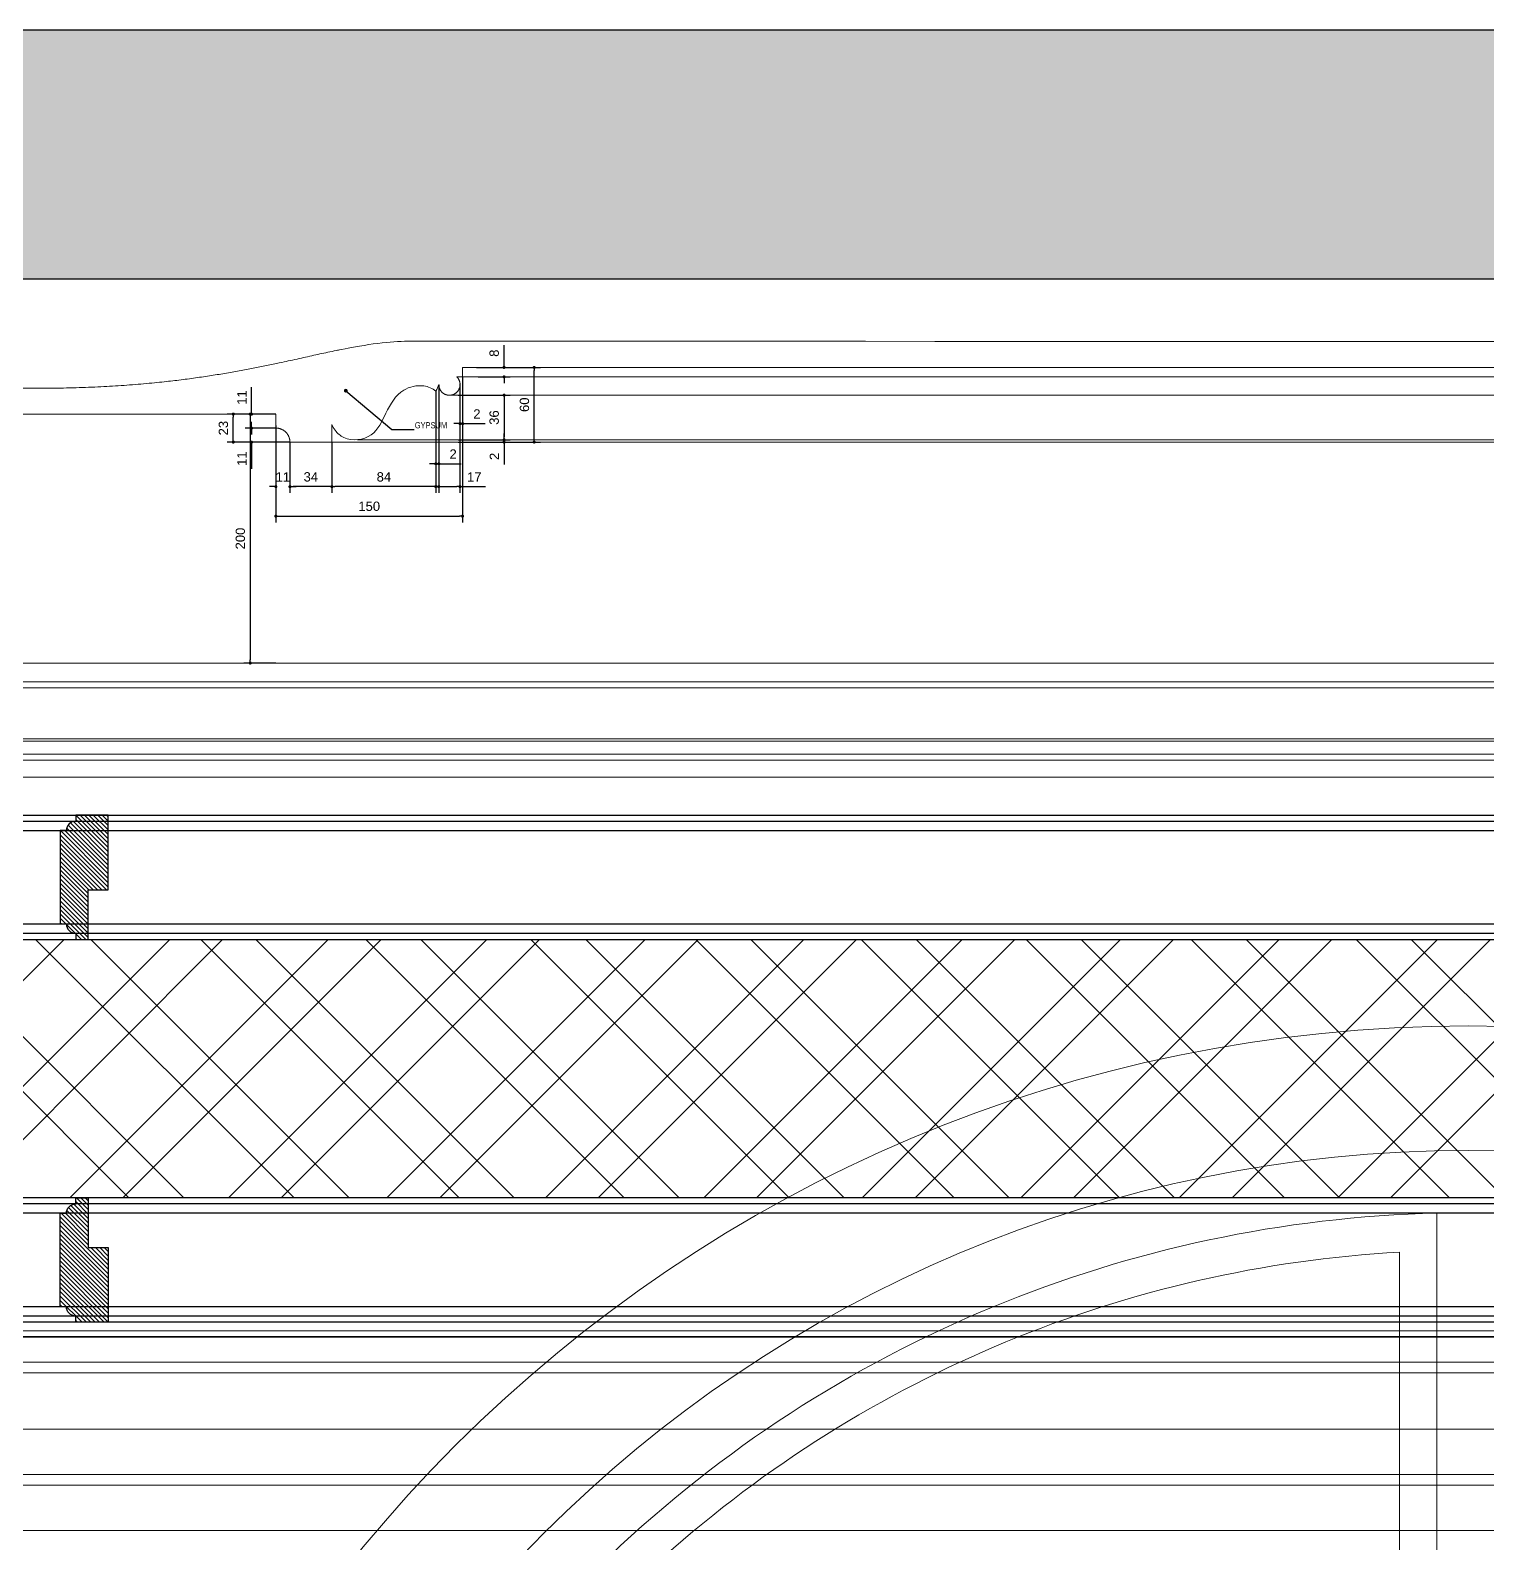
# Model space of a CAD drawing. Header units: inches. Extents: x -20583 to 399182, y -24453 to 525552.
# Drawn here: x 4296 to 5466, y 21997 to 23212 of the extents above; entities that cross this region are included whole.
import ezdxf

# ---------------------------------------------------------------- set-up
doc = ezdxf.new("R2010")
doc.units = ezdxf.units.IN
doc.header["$LTSCALE"] = 1000
doc.header["$MEASUREMENT"] = 0
doc.header["$PDMODE"] = 35
doc.linetypes.add('DASHED', pattern=[0.75, 0.5, -0.25])
doc.linetypes.add('HIDDEN', pattern=[0.375, 0.25, -0.125])
for name, color, linetype in [('8', 8, 'Continuous'), ('A-DIM', 9, 'Continuous'), ('A-Hidden', 8, 'HIDDEN'), ('ARCH. DIM', 1, 'Continuous'), ('Layer3', 3, 'Continuous'), ('Layer7', 8, 'Continuous')]:
    doc.layers.add(name, color=color, linetype=linetype)
for name, color, linetype, lineweight in [('A-GLAZ', 134, 'Continuous', 18), ('GRC', 41, 'Continuous', 0), ('Sanitaire', 253, 'Continuous', 0), ('Wood treillis', 111, 'Continuous', 0)]:
    doc.layers.add(name, color=color, linetype=linetype, lineweight=lineweight)
doc.layers.add('Stone-GRG', color=7, linetype='Continuous', lineweight=0, true_color=0xfff2cc)
doc.styles.add('DIM 50', font='romans.shx', dxfattribs={"width": 0.75, "height": 100})
doc.styles.get("Standard").update_dxf_attribs({"font": 'arial.ttf'})
doc.dimstyles.new('chester 5', dxfattribs={"dimscale": 0.05, "dimtxt": 150, "dimasz": 50, "dimexe": 100, "dimexo": 0, "dimgap": 80, "dimtad": 1, "dimdec": 0, "dimzin": 0, "dimdsep": 46, "dimtxsty": 'Standard', "dimblk": 'DOT', "dimcen": 100, "dimclrd": 1, "dimclre": 1, "dimclrt": 3, "dimadec": 0, "dimazin": 0, "dimtfac": 1, "dimtdec": 0, "dimtofl": 0, "dimtmove": 0, "dimatfit": 3, "dimfxl": 1, "dimtolj": 1, "dimtzin": 0, "dimlwd": -1, "dimarcsym": 0})
doc.dimstyles.get("Standard").update_dxf_attribs({"dimtxt": 0.18, "dimasz": 0.18, "dimexe": 0.18, "dimexo": 0.0625, "dimgap": 0.09, "dimtad": 0, "dimtih": 1, "dimtoh": 1, "dimdec": 4, "dimzin": 0, "dimdsep": 46, "dimtxsty": 'Standard', "dimcen": 0.09, "dimadec": 0, "dimazin": 0, "dimtfac": 1, "dimtdec": 4, "dimtofl": 0, "dimtmove": 0, "dimatfit": 3, "dimfxl": 1, "dimtolj": 1, "dimtzin": 0, "dimarcsym": 0})

# ---------------------------------------------------------------- blocks, each defined once
blk = doc.blocks.new('_Dot')
at = {"color": 0, "linetype": 'ByBlock', "lineweight": -2}
blk.add_line((-0.5, 0), (-1, 0), dxfattribs=at)
at = {"color": 0, "linetype": 'ByBlock', "const_width": 0.5}
blk.add_lwpolyline([(-0.25, 0, 1), (0.25, 0, 1)], format="xyb", close=True, dxfattribs=at)
blk = doc.blocks.new('*D170')
at = {"layer": 'A-DIM', "color": 1, "lineweight": -2, "transparency": 16777216}
for p, q in [((4504.4, 22881.2), (4504.4, 22840.4)), ((4538.1, 22881.2), (4538.1, 22840.4))]:
    blk.add_line(p, q, dxfattribs=at)
at = {"layer": 'A-DIM', "color": 1, "transparency": 16777216}
blk.add_line((4535.6, 22845.4), (4506.9, 22845.4), dxfattribs=at)
at = {"layer": 'Defpoints', "color": 0, "transparency": 16777216}
for p in [(4504.4, 22881.2, 0), (4538.1, 22881.2, 0), (4504.4, 22845.4)]:
    blk.add_point(p, dxfattribs=at)
at = {"layer": 'A-DIM', "color": 1, "transparency": 16777216, "xscale": 2.5, "yscale": 2.5, "zscale": 2.5, "rotation": 180}
blk.add_blockref('_Dot', (4504.4, 22845.4), dxfattribs=at)
at = {"layer": 'A-DIM', "color": 1, "transparency": 16777216, "xscale": 2.5, "yscale": 2.5, "zscale": 2.5}
blk.add_blockref('_Dot', (4538.1, 22845.4), dxfattribs=at)
at = {"layer": 'A-DIM', "color": 3, "transparency": 16777216, "insert": (4521.2, 22853.2), "char_height": 7.5, "attachment_point": 5}
blk.add_mtext('\\A1;34', dxfattribs=at)
blk = doc.blocks.new('*D171')
at = {"layer": 'A-DIM', "color": 1, "lineweight": -2, "transparency": 16777216}
for p, q in [((4493.1, 22894.5), (4493.1, 22840.4)), ((4504.4, 22869.4), (4504.4, 22840.4))]:
    blk.add_line(p, q, dxfattribs=at)
at = {"layer": 'A-DIM', "color": 1, "transparency": 16777216}
for p, q in [((4490.6, 22845.4), (4488.1, 22845.4)), ((4506.9, 22845.4), (4509.4, 22845.4))]:
    blk.add_line(p, q, dxfattribs=at)
at = {"layer": 'Defpoints', "color": 0, "transparency": 16777216}
for p in [(4493.1, 22894.5, 0), (4504.4, 22869.4), (4504.4, 22845.4)]:
    blk.add_point(p, dxfattribs=at)
at = {"layer": 'A-DIM', "color": 1, "transparency": 16777216, "xscale": 2.5, "yscale": 2.5, "zscale": 2.5}
blk.add_blockref('_Dot', (4493.1, 22845.4), dxfattribs=at)
at = {"layer": 'A-DIM', "color": 1, "transparency": 16777216, "xscale": 2.5, "yscale": 2.5, "zscale": 2.5, "rotation": 180}
blk.add_blockref('_Dot', (4504.4, 22845.4), dxfattribs=at)
at = {"layer": 'A-DIM', "color": 3, "transparency": 16777216, "insert": (4498.7, 22853.2), "char_height": 7.5, "attachment_point": 5}
blk.add_mtext('\\A1;11', dxfattribs=at)
blk = doc.blocks.new('*D172')
at = {"layer": 'A-DIM', "color": 1, "transparency": 16777216}
for p, q in [((4473.6, 22906.2), (4473.6, 22925.3)), ((4473.6, 22889.9), (4473.6, 22887.4))]:
    blk.add_line(p, q, dxfattribs=at)
at = {"layer": 'A-DIM', "color": 1, "lineweight": -2, "transparency": 16777216}
for p, q in [((4493.1, 22903.7), (4468.6, 22903.7)), ((4493.1, 22892.4), (4468.6, 22892.4))]:
    blk.add_line(p, q, dxfattribs=at)
at = {"layer": 'Defpoints', "color": 0, "transparency": 16777216}
for p in [(4473.6, 22903.7), (4493.1, 22903.7, 0), (4493.1, 22892.4)]:
    blk.add_point(p, dxfattribs=at)
at = {"layer": 'A-DIM', "color": 1, "transparency": 16777216, "xscale": 2.5, "yscale": 2.5, "zscale": 2.5}
for p, rotation in [((4473.6, 22903.7), 270), ((4473.6, 22892.4), 90)]:
    blk.add_blockref('_Dot', p, dxfattribs=dict(at, rotation=rotation))
at = {"layer": 'A-DIM', "color": 3, "transparency": 16777216, "insert": (4465.8, 22917), "char_height": 7.5, "attachment_point": 5, "rotation": 90}
blk.add_mtext('\\A1;11', dxfattribs=at)
blk = doc.blocks.new('*D173')
at = {"layer": 'A-DIM', "color": 1, "transparency": 16777216}
for p, q in [((4473.6, 22894.9), (4473.6, 22897.4)), ((4473.6, 22878.7), (4473.6, 22859.6))]:
    blk.add_line(p, q, dxfattribs=at)
at = {"layer": 'A-DIM', "color": 1, "lineweight": -2, "transparency": 16777216}
for p, q in [((4485.9, 22892.4), (4468.6, 22892.4)), ((4504.4, 22881.2), (4468.6, 22881.2))]:
    blk.add_line(p, q, dxfattribs=at)
at = {"layer": 'Defpoints', "color": 0, "transparency": 16777216}
for p in [(4473.6, 22881.2), (4485.9, 22892.4), (4504.4, 22881.2, 0)]:
    blk.add_point(p, dxfattribs=at)
at = {"layer": 'A-DIM', "color": 1, "transparency": 16777216, "xscale": 2.5, "yscale": 2.5, "zscale": 2.5}
for p, rotation in [((4473.6, 22892.4), 270), ((4473.6, 22881.2), 90)]:
    blk.add_blockref('_Dot', p, dxfattribs=dict(at, rotation=rotation))
at = {"layer": 'A-DIM', "color": 3, "transparency": 16777216, "insert": (4465.8, 22867.9), "char_height": 7.5, "attachment_point": 5, "rotation": 90}
blk.add_mtext('\\A1;11', dxfattribs=at)
blk = doc.blocks.new('*D174')
at = {"layer": 'A-DIM', "color": 1, "lineweight": -2, "transparency": 16777216}
for p, q in [((4482, 22903.7), (4453.9, 22903.7)), ((4482, 22881.2), (4453.9, 22881.2))]:
    blk.add_line(p, q, dxfattribs=at)
at = {"layer": 'A-DIM', "color": 1, "transparency": 16777216}
blk.add_line((4458.9, 22883.7), (4458.9, 22901.2), dxfattribs=at)
at = {"layer": 'Defpoints', "color": 0, "transparency": 16777216}
for p in [(4458.9, 22903.7), (4482, 22903.7), (4482, 22881.2)]:
    blk.add_point(p, dxfattribs=at)
at = {"layer": 'A-DIM', "color": 1, "transparency": 16777216, "xscale": 2.5, "yscale": 2.5, "zscale": 2.5}
for p, rotation in [((4458.9, 22903.7), 90), ((4458.9, 22881.2), 270)]:
    blk.add_blockref('_Dot', p, dxfattribs=dict(at, rotation=rotation))
at = {"layer": 'A-DIM', "color": 3, "transparency": 16777216, "insert": (4451, 22892.4), "char_height": 7.5, "attachment_point": 5, "rotation": 90}
blk.add_mtext('\\A1;23', dxfattribs=at)
blk = doc.blocks.new('*D175')
at = {"layer": 'A-DIM', "color": 1, "transparency": 16777216}
for p, q in [((4676.4, 22943.7), (4676.4, 22959.1)), ((4676.4, 22931.1), (4676.4, 22928.6))]:
    blk.add_line(p, q, dxfattribs=at)
at = {"layer": 'A-DIM', "color": 1, "lineweight": -2, "transparency": 16777216}
for p, q in [((4655.7, 22941.2), (4681.4, 22941.2)), ((4655.7, 22933.6), (4681.4, 22933.6))]:
    blk.add_line(p, q, dxfattribs=at)
at = {"layer": 'Defpoints', "color": 0, "transparency": 16777216}
for p in [(4655.7, 22941.2, 0), (4676.4, 22941.2), (4655.7, 22933.6, 0)]:
    blk.add_point(p, dxfattribs=at)
at = {"layer": 'A-DIM', "color": 1, "transparency": 16777216, "xscale": 2.5, "yscale": 2.5, "zscale": 2.5}
for p, rotation in [((4676.4, 22941.2), 270), ((4676.4, 22933.6), 90)]:
    blk.add_blockref('_Dot', p, dxfattribs=dict(at, rotation=rotation))
at = {"layer": 'A-DIM', "color": 3, "transparency": 16777216, "insert": (4668.5, 22952.6), "char_height": 7.5, "attachment_point": 5, "rotation": 90}
blk.add_mtext('\\A1;8', dxfattribs=at)
blk = doc.blocks.new('*D176')
at = {"layer": 'A-DIM', "color": 1, "lineweight": -2, "transparency": 16777216}
for p, q in [((4639.5, 22918.9), (4681.4, 22918.9)), ((4639.5, 22883), (4681.4, 22883))]:
    blk.add_line(p, q, dxfattribs=at)
at = {"layer": 'A-DIM', "color": 1, "transparency": 16777216}
blk.add_line((4676.4, 22916.4), (4676.4, 22885.5), dxfattribs=at)
at = {"layer": 'Defpoints', "color": 0, "transparency": 16777216}
for p in [(4639.5, 22918.9, 0), (4639.5, 22883, 0), (4676.4, 22883)]:
    blk.add_point(p, dxfattribs=at)
at = {"layer": 'A-DIM', "color": 1, "transparency": 16777216, "xscale": 2.5, "yscale": 2.5, "zscale": 2.5}
for p, rotation in [((4676.4, 22918.9), 90), ((4676.4, 22883), 270)]:
    blk.add_blockref('_Dot', p, dxfattribs=dict(at, rotation=rotation))
at = {"layer": 'A-DIM', "color": 3, "transparency": 16777216, "insert": (4668.5, 22900.9), "char_height": 7.5, "attachment_point": 5, "rotation": 90}
blk.add_mtext('\\A1;36', dxfattribs=at)
blk = doc.blocks.new('*D177')
at = {"layer": 'A-DIM', "color": 1, "lineweight": -2, "transparency": 16777216}
for p, q in [((4639.5, 22883), (4681.4, 22883)), ((4639.5, 22881.2), (4681.4, 22881.2))]:
    blk.add_line(p, q, dxfattribs=at)
at = {"layer": 'A-DIM', "color": 1, "transparency": 16777216}
for p, q in [((4676.4, 22885.5), (4676.4, 22888)), ((4676.4, 22878.7), (4676.4, 22863.2))]:
    blk.add_line(p, q, dxfattribs=at)
at = {"layer": 'Defpoints', "color": 0, "transparency": 16777216}
for p in [(4639.5, 22883), (4639.5, 22881.2, 0), (4676.4, 22881.2)]:
    blk.add_point(p, dxfattribs=at)
at = {"layer": 'A-DIM', "color": 1, "transparency": 16777216, "xscale": 2.5, "yscale": 2.5, "zscale": 2.5}
for p, rotation in [((4676.4, 22883), 270), ((4676.4, 22881.2), 90)]:
    blk.add_blockref('_Dot', p, dxfattribs=dict(at, rotation=rotation))
at = {"layer": 'A-DIM', "color": 3, "transparency": 16777216, "insert": (4668.6, 22869.7), "char_height": 7.5, "attachment_point": 5, "rotation": 90}
blk.add_mtext('\\A1;2', dxfattribs=at)
blk = doc.blocks.new('*D178')
at = {"layer": 'A-DIM', "color": 1, "lineweight": -2, "transparency": 16777216}
for p, q in [((4654.2, 22941.2), (4705.6, 22941.2)), ((4654.2, 22881.2), (4705.6, 22881.2))]:
    blk.add_line(p, q, dxfattribs=at)
at = {"layer": 'A-DIM', "color": 1, "transparency": 16777216}
blk.add_line((4700.6, 22883.7), (4700.6, 22938.7), dxfattribs=at)
at = {"layer": 'Defpoints', "color": 0, "transparency": 16777216}
for p in [(4654.2, 22941.2), (4700.6, 22941.2), (4654.2, 22881.2)]:
    blk.add_point(p, dxfattribs=at)
at = {"layer": 'A-DIM', "color": 1, "transparency": 16777216, "xscale": 2.5, "yscale": 2.5, "zscale": 2.5}
for p, rotation in [((4700.6, 22941.2), 90), ((4700.6, 22881.2), 270)]:
    blk.add_blockref('_Dot', p, dxfattribs=dict(at, rotation=rotation))
at = {"layer": 'A-DIM', "color": 3, "transparency": 16777216, "insert": (4692.8, 22911.2), "char_height": 7.5, "attachment_point": 5, "rotation": 90}
blk.add_mtext('\\A1;60', dxfattribs=at)
blk = doc.blocks.new('*D179')
at = {"layer": 'A-DIM', "color": 1, "lineweight": -2, "transparency": 16777216}
for p, q in [((4621.6, 22922.2), (4621.6, 22840.4)), ((4538.1, 22869.4), (4538.1, 22840.4))]:
    blk.add_line(p, q, dxfattribs=at)
at = {"layer": 'A-DIM', "color": 1, "transparency": 16777216}
blk.add_line((4619.1, 22845.4), (4540.6, 22845.4), dxfattribs=at)
at = {"layer": 'Defpoints', "color": 0, "transparency": 16777216}
for p in [(4621.6, 22922.2, 0), (4538.1, 22869.4), (4538.1, 22845.4)]:
    blk.add_point(p, dxfattribs=at)
at = {"layer": 'A-DIM', "color": 1, "transparency": 16777216, "xscale": 2.5, "yscale": 2.5, "zscale": 2.5, "rotation": 180}
blk.add_blockref('_Dot', (4538.1, 22845.4), dxfattribs=at)
at = {"layer": 'A-DIM', "color": 1, "transparency": 16777216, "xscale": 2.5, "yscale": 2.5, "zscale": 2.5}
blk.add_blockref('_Dot', (4621.6, 22845.4), dxfattribs=at)
at = {"layer": 'A-DIM', "color": 3, "transparency": 16777216, "insert": (4579.9, 22853.2), "char_height": 7.5, "attachment_point": 5}
blk.add_mtext('\\A1;84', dxfattribs=at)
blk = doc.blocks.new('*D180')
at = {"layer": 'A-DIM', "color": 1, "lineweight": -2, "transparency": 16777216}
for p, q in [((4624, 22927.3), (4624, 22858.8)), ((4621.6, 22909.4), (4621.6, 22858.8))]:
    blk.add_line(p, q, dxfattribs=at)
at = {"layer": 'A-DIM', "color": 1, "transparency": 16777216}
for p, q in [((4619.1, 22863.8), (4616.6, 22863.8)), ((4626.5, 22863.8), (4642, 22863.8))]:
    blk.add_line(p, q, dxfattribs=at)
at = {"layer": 'Defpoints', "color": 0, "transparency": 16777216}
for p in [(4624, 22927.3, 0), (4621.6, 22909.4), (4624, 22863.8)]:
    blk.add_point(p, dxfattribs=at)
at = {"layer": 'A-DIM', "color": 1, "transparency": 16777216, "xscale": 2.5, "yscale": 2.5, "zscale": 2.5}
blk.add_blockref('_Dot', (4621.6, 22863.8), dxfattribs=at)
at = {"layer": 'A-DIM', "color": 1, "transparency": 16777216, "xscale": 2.5, "yscale": 2.5, "zscale": 2.5, "rotation": 180}
blk.add_blockref('_Dot', (4624, 22863.8), dxfattribs=at)
at = {"layer": 'A-DIM', "color": 3, "transparency": 16777216, "insert": (4635.5, 22871.6), "char_height": 7.5, "attachment_point": 5}
blk.add_mtext('\\A1;2', dxfattribs=at)
blk = doc.blocks.new('*D181')
at = {"layer": 'A-DIM', "color": 1, "lineweight": -2, "transparency": 16777216}
for p, q in [((4641, 22927.7), (4641, 22840.4)), ((4624, 22906.6), (4624, 22840.4))]:
    blk.add_line(p, q, dxfattribs=at)
at = {"layer": 'A-DIM', "color": 1, "transparency": 16777216}
for p, q in [((4626.5, 22845.4), (4638.5, 22845.4)), ((4641, 22845.4), (4661.6, 22845.4))]:
    blk.add_line(p, q, dxfattribs=at)
at = {"layer": 'Defpoints', "color": 0, "transparency": 16777216}
for p in [(4641, 22927.7, 0), (4624, 22906.6), (4641, 22845.4)]:
    blk.add_point(p, dxfattribs=at)
at = {"layer": 'A-DIM', "color": 1, "transparency": 16777216, "xscale": 2.5, "yscale": 2.5, "zscale": 2.5, "rotation": 180}
blk.add_blockref('_Dot', (4624, 22845.4), dxfattribs=at)
at = {"layer": 'A-DIM', "color": 1, "transparency": 16777216, "xscale": 2.5, "yscale": 2.5, "zscale": 2.5}
blk.add_blockref('_Dot', (4641, 22845.4), dxfattribs=at)
at = {"layer": 'A-DIM', "color": 3, "transparency": 16777216, "insert": (4652.5, 22853.2), "char_height": 7.5, "attachment_point": 5}
blk.add_mtext('\\A1;17', dxfattribs=at)
blk = doc.blocks.new('*D182')
at = {"layer": 'A-DIM', "color": 1, "lineweight": -2, "transparency": 16777216}
for p, q in [((4643.1, 22933.6), (4643.1, 22891)), ((4641, 22905), (4641, 22891))]:
    blk.add_line(p, q, dxfattribs=at)
at = {"layer": 'A-DIM', "color": 1, "transparency": 16777216}
for p, q in [((4638.5, 22896), (4636, 22896)), ((4645.6, 22896), (4661.1, 22896))]:
    blk.add_line(p, q, dxfattribs=at)
at = {"layer": 'Defpoints', "color": 0, "transparency": 16777216}
for p in [(4643.1, 22933.6, 0), (4641, 22905), (4643.1, 22896)]:
    blk.add_point(p, dxfattribs=at)
at = {"layer": 'A-DIM', "color": 1, "transparency": 16777216, "xscale": 2.5, "yscale": 2.5, "zscale": 2.5}
blk.add_blockref('_Dot', (4641, 22896), dxfattribs=at)
at = {"layer": 'A-DIM', "color": 1, "transparency": 16777216, "xscale": 2.5, "yscale": 2.5, "zscale": 2.5, "rotation": 180}
blk.add_blockref('_Dot', (4643.1, 22896), dxfattribs=at)
at = {"layer": 'A-DIM', "color": 3, "transparency": 16777216, "insert": (4654.6, 22903.8), "char_height": 7.5, "attachment_point": 5}
blk.add_mtext('\\A1;2', dxfattribs=at)
blk = doc.blocks.new('*D183')
at = {"layer": 'A-DIM', "color": 1, "lineweight": -2, "transparency": 16777216}
for p, q in [((4643.1, 22912.3), (4643.1, 22816.7)), ((4493.1, 22867.4), (4493.1, 22816.7))]:
    blk.add_line(p, q, dxfattribs=at)
at = {"layer": 'A-DIM', "color": 1, "transparency": 16777216}
blk.add_line((4495.6, 22821.7), (4640.6, 22821.7), dxfattribs=at)
at = {"layer": 'Defpoints', "color": 0, "transparency": 16777216}
for p in [(4643.1, 22912.3), (4493.1, 22867.4), (4643.1, 22821.7)]:
    blk.add_point(p, dxfattribs=at)
at = {"layer": 'A-DIM', "color": 1, "transparency": 16777216, "xscale": 2.5, "yscale": 2.5, "zscale": 2.5, "rotation": 180}
blk.add_blockref('_Dot', (4493.1, 22821.7), dxfattribs=at)
at = {"layer": 'A-DIM', "color": 1, "transparency": 16777216, "xscale": 2.5, "yscale": 2.5, "zscale": 2.5}
blk.add_blockref('_Dot', (4643.1, 22821.7), dxfattribs=at)
at = {"layer": 'A-DIM', "color": 3, "transparency": 16777216, "insert": (4568.1, 22829.6), "char_height": 7.5, "attachment_point": 5}
blk.add_mtext('\\A1;150', dxfattribs=at)
blk = doc.blocks.new('*D184')
at = {"layer": 'A-DIM', "color": 1, "lineweight": -2, "transparency": 16777216}
for p, q in [((4493.1, 22903.7), (4467.5, 22903.7)), ((4493.1, 22703.7), (4467.5, 22703.7))]:
    blk.add_line(p, q, dxfattribs=at)
at = {"layer": 'A-DIM', "color": 1, "transparency": 16777216}
blk.add_line((4472.5, 22901.2), (4472.5, 22706.2), dxfattribs=at)
at = {"layer": 'Defpoints', "color": 0, "transparency": 16777216}
for p in [(4493.1, 22903.7, 0), (4472.5, 22703.7), (4493.1, 22703.7, 0)]:
    blk.add_point(p, dxfattribs=at)
at = {"layer": 'A-DIM', "color": 1, "transparency": 16777216, "xscale": 2.5, "yscale": 2.5, "zscale": 2.5}
for p, rotation in [((4472.5, 22903.7), 90), ((4472.5, 22703.7), 270)]:
    blk.add_blockref('_Dot', p, dxfattribs=dict(at, rotation=rotation))
at = {"layer": 'A-DIM', "color": 3, "transparency": 16777216, "insert": (4464.6, 22803.7), "char_height": 7.5, "attachment_point": 5, "rotation": 90}
blk.add_mtext('\\A1;200', dxfattribs=at)
blk = doc.blocks.new('win-2100')
at = {"layer": 'A-GLAZ', "color": 8, "linetype": 'ByBlock', "lineweight": 0, "ltscale": 0.5, "elevation": 0}
for points in [[(-25, 2999.7), (-25, 2536.9, 0.174835), (-362, 2397.3), (-689.2, 2724.6, -0.185948)], [(-55, 2968.4), (-55, 2564.8, 0.148901), (-360.5, 2438.3), (-645.9, 2723.7, -0.169582)]]:
    blk.add_lwpolyline(points, format="xyb", close=True, dxfattribs=at)
at = {"layer": 'A-GLAZ', "color": 8, "linetype": 'ByBlock', "lineweight": 0, "ltscale": 0.5}
blk.add_arc((0, 2000, 0), 1150, 360, 180, dxfattribs=at)
at = {"layer": 'ARCH. DIM', "lineweight": 0}
blk.add_arc((0, 2000, 0), 1050, 360, 180, dxfattribs=at)
blk = doc.blocks.new('MAK-GF10 structrual elev A')
at = {"layer": 'Layer7'}
h = blk.add_hatch(dxfattribs=at)
h.set_pattern_fill('AR-CONC', color=256, scale=10, style=0)
h.set_pattern_definition([(50, (-400019.973, -95187.583), (71.726018, -6.2752135), [7.5, -82.5]), (355, (-400019.97, -95187.58), (-13.875133, 75.219213), [6, -66]), (100.4514, (-400013.996, -95188.106), (57.850938, 68.943954), [6.374019, -70.114211]), (46.1842, (-400019.97, -95167.58), (106.724105, -16.551901), [11.25, -123.75]), (96.6356, (-400011.08, -95168.96), (93.46627, 97.411787), [9.56103, -105.1713]), (351.1842, (-400019.97, -95167.58), (93.466195, 97.41186), [9, -99]), (21, (-400009.973, -95172.583), (59.690705, -40.261889), [7.5, -82.5]), (326, (-400009.97, -95172.58), (24.331533, 72.515005), [6, -66]), (71.4514, (-400005, -95175.94), (84.022263, 32.25305), [6.374019, -70.114211]), (37.5, (-400019.973, -95187.583), (1.2159855, 33.2893854), [0, -65.2, 0, -67, 0, -66.25]), (7.5, (-400019.973, -95187.583), (26.3069537, 39.4411712), [0, -38.2, 0, -63.7, 0, -25.25]), (327.5, (-400042.273, -95187.583), (53.3822436, -2.2554872), [0, -25, 0, -78, 0, -103.5]), (317.5, (-400052.273, -95187.583), (58.318617, 10.010498), [0, -32.5, 0, -51.8, 0, -73.5])])
h.paths.add_polyline_path([(13352.4, 23212.1), (13352.4, 23012.1), (2747.6, 23012.1), (2747.6, 23212.1)])
at = {"layer": 'Layer3'}
for p, q in [((13352.4, 23212.1, 0), (2747.6, 23212.1, 0)), ((13352.4, 23012.1, 0), (2747.6, 23012.1, 0))]:
    blk.add_line(p, q, dxfattribs=at)
at = {"layer": 'A-GLAZ'}
blk.add_blockref('win-2100', (5450.7, 19262.1, 0), dxfattribs=at)
blk = doc.blocks.new('A$Ce2b00592')
at = {"layer": 'GRC'}
for points, weights, knots in [([(9010, 95, 0), (8933.2, 82, 0), (8937.4, 183.5, 0), (8933.4, 203.1, 0), (8927.3, 246.5, 0), (8896.1, 287.6, 0), (8858.6, 323.7, 0), (8826, 348.6, 0), (8788.3, 374.9, 0), (8702, 372.6, 0), (8527.9, 369, 0), (8458.6, 408.7, 0), (8389.9, 410.1, 0), (8339.9, 410.1, 0), (8110.8, 410.1, 0), (1676.9, 410.1, 0)], [1, 1, 1, 1, 0.949253021674, 0.949253021674, 1, 0.949253021674, 0.949253021674, 1, 1, 1, 1, 1, 1, 1], [0.672419, 0.672419, 0.672419, 0.672419, 1.619398, 1.619398, 1.619398, 2.404796, 2.404796, 2.404796, 3.190194, 3.190194, 3.190194, 4.002694, 4.002694, 4.002694, 4.856498, 4.856498, 4.856498, 4.856498]), ([(850, 95, 0), (926.9, 82, 0), (922.6, 183.5, 0), (926.6, 203.1, 0), (932.7, 246.5, 0), (963.9, 287.6, 0), (1001.5, 323.7, 0), (1034.1, 348.6, 0), (1071.7, 374.9, 0), (1158, 372.6, 0), (1336.9, 369, 0), (1406.2, 408.7, 0), (1474.9, 410.1, 0), (1524.9, 410.1, 0), (1749.3, 410.1, 0), (1676.9, 410.1, 0)], [1, 1, 1, 1, 0.949253021674, 0.949253021674, 1, 0.949253021674, 0.949253021674, 1, 1, 1, 1, 1, 1, 1], [0.672419, 0.672419, 0.672419, 0.672419, 1.619398, 1.619398, 1.619398, 2.404796, 2.404796, 2.404796, 3.190194, 3.190194, 3.190194, 4.002694, 4.002694, 4.002694, 4.856498, 4.856498, 4.856498, 4.856498]), ([(948, 101.6, 0), (948, 118.3, 0), (948, 134.9, 0), (948, 151.6, 0), (948, 205.4, 0), (968.5, 255, 0), (1006.5, 293, 0), (1044.5, 331, 0), (1094.2, 351.6, 0), (1148, 351.6, 0), (1222.2, 351.6, 0), (1296.5, 351.6, 0), (1370.7, 351.6, 0)], [1, 1, 1, 1, 0.949253021674, 0.949253021674, 1, 0.949253021674, 0.949253021674, 1, 1, 1, 1], [1219.098882, 1219.098882, 1219.098882, 1219.098882, 1220.098882, 1220.098882, 1220.098882, 1220.88428, 1220.88428, 1220.88428, 1221.669678, 1221.669678, 1221.669678, 1222.669678, 1222.669678, 1222.669678, 1222.669678])]:
    blk.add_rational_spline(points, weights, degree=3, knots=knots, dxfattribs=at)
for points in [[(1520.7, 381.5, 0), (1520.7, 384, 0), (1520.7, 386.6, 0), (1520.7, 389.1, 0)], [(1520.7, 389.1, 0), (1556.7, 389.1, 0), (1592.7, 389.1, 0), (1636.6, 389.1, 0)], [(8344, 389.1, 0), (8308, 389.1, 0), (8267.3, 389.1, 0), (1636.6, 389.1, 0)], [(1516, 381.5, 0), (1517.5, 381.5, 0), (1519.1, 381.5, 0), (1520.7, 381.5, 0)], [(1499.3, 370.1, 0), (1500.1, 371.9, 0), (1500.8, 373.6, 0), (1501.6, 375.3, 0)], [(1370.7, 351.6, 0), (1370.7, 347.9, 0), (1370.7, 344.1, 0), (1370.7, 340.4, 0)], [(1415.7, 329.1, 0), (1415.7, 333.9, 0), (1415.7, 338.6, 0), (1415.7, 343.3, 0)], [(1382, 329.1, 0), (1393.2, 329.1, 0), (1404.5, 329.1, 0), (1415.7, 329.1, 0)]]:
    blk.add_open_spline(points, degree=3, dxfattribs=at)
for points, weights in [([(1517.6, 371.2, 0), (1519.6, 374.7, 0), (1518.9, 378.7, 0), (1516, 381.5, 0)], [1, 0.859857415077, 0.859857415077, 1]), ([(1501.6, 375.3, 0), (1501.6, 371.2, 0), (1504.1, 368, 0), (1508, 367, 0)], [1, 0.859857415077, 0.859857415077, 1]), ([(1508, 367, 0), (1512, 366, 0), (1515.7, 367.6, 0), (1517.6, 371.2, 0)], [1, 0.859857415077, 0.859857415077, 1]), ([(1370.7, 340.4, 0), (1377.3, 340.4, 0), (1382, 335.7, 0), (1382, 329.1, 0)], [1, 0.80473785416, 0.80473785416, 1])]:
    blk.add_rational_spline(points, weights, degree=3, dxfattribs=at)
blk.add_open_spline([(1415.7, 343.3, 0), (1416.2, 341.6, 0), (1418.8, 337.4, 0), (1428.2, 329.1, 0), (1450.1, 331.8, 0), (1458.9, 353.3, 0), (1469.8, 371.7, 0), (1487.7, 375.8, 0), (1496.5, 372.3, 0), (1499.3, 370.1, 0)], degree=3, knots=[1227.240474, 1227.240474, 1227.240474, 1227.240474, 1263.20953, 1323.395093, 1470.775087, 1611.888659, 1766.488267, 1876.411689, 1946.427942, 1946.427942, 1946.427942, 1946.427942], dxfattribs=at)

msp = doc.modelspace()

# ---------------------------------------------------------------- hatches: boundary and pattern name
at = {"layer": 'Stone-GRG', "lineweight": 0}
h = msp.add_hatch(dxfattribs=at)
h.set_pattern_fill('ANSI31', color=253, scale=20, angle=-90)
h.set_pattern_definition([(315, (-26932.8667, 113646.8516), (1.76776695, 1.76776695), [])])
edge = h.paths.add_edge_path()
edge.add_line((4358.5, 22521.6), (4358.5, 22581.6))
edge.add_line((4358.5, 22581.6), (4342.4, 22581.6))
edge.add_line((4342.4, 22581.6), (4342.4, 22581.6))
edge.add_line((4342.4, 22581.6), (4332.4, 22581.6))
edge.add_line((4332.4, 22581.6), (4332.4, 22576.6))
edge.add_arc((4332.4, 22569.1), 7.5, 90, 180)
edge.add_line((4324.9, 22569.1), (4319.9, 22569.1))
edge.add_line((4319.9, 22569.1), (4319.9, 22494.1))
edge.add_line((4319.9, 22494.1), (4324.9, 22494.1))
edge.add_arc((4332.4, 22494.1), 7.5, 180, 270)
edge.add_line((4332.4, 22486.6), (4332.4, 22481.6))
edge.add_line((4332.4, 22481.6), (4342.4, 22481.6))
edge.add_line((4342.4, 22481.6), (4342.4, 22521.6))
edge.add_line((4342.4, 22521.6), (4358.5, 22521.6))
h = msp.add_hatch(dxfattribs=at)
h.set_pattern_fill('ANSI31', color=253, scale=20, angle=-90)
h.set_pattern_definition([(315, (-26932.8667, 113612.1016), (1.76776695, 1.76776695), [])])
edge = h.paths.add_edge_path()
edge.add_line((4358.5, 22234.1), (4358.5, 22174.1))
edge.add_line((4358.5, 22174.1), (4342.4, 22174.1))
edge.add_line((4342.4, 22174.1), (4342.4, 22174.1))
edge.add_line((4342.4, 22174.1), (4332.4, 22174.1))
edge.add_line((4332.4, 22174.1), (4332.4, 22179.1))
edge.add_arc((4332.4, 22186.6), 7.5, 180, 270, ccw=False)
edge.add_line((4324.9, 22186.6), (4319.9, 22186.6))
edge.add_line((4319.9, 22186.6), (4319.9, 22261.6))
edge.add_line((4319.9, 22261.6), (4324.9, 22261.6))
edge.add_arc((4332.4, 22261.6), 7.5, 90, 180, ccw=False)
edge.add_line((4332.4, 22269.1), (4332.4, 22274.1))
edge.add_line((4332.4, 22274.1), (4342.4, 22274.1))
edge.add_line((4342.4, 22274.1), (4342.4, 22234.1))
edge.add_line((4342.4, 22234.1), (4358.5, 22234.1))
at = {"layer": 'Wood treillis', "lineweight": -2}
h = msp.add_hatch(dxfattribs=at)
h.set_pattern_fill('ANSI32', color=256, scale=250, angle=90)
h.paths.add_polyline_path([(12012.4, 22481.6), (12012.4, 22274.1), (4092.4, 22274.1), (4092.4, 22481.6)])
h = msp.add_hatch(dxfattribs=at)
h.set_pattern_fill('ANSI32', color=256, scale=240)
h.paths.add_polyline_path([(12012.4, 22481.6), (12012.4, 22274.1), (4092.4, 22274.1), (4092.4, 22481.6)])

# ---------------------------------------------------------------- linework, layer by layer
at = {"layer": 'A-Hidden', "linetype": 'DASHED', "lineweight": 0, "ltscale": 10}
for p, q in [((15334.4, 23012.1, 0), (2054.3, 23012.1, 0)), ((15334.4, 22162.6, 0), (2054.3, 22162.6, 0))]:
    msp.add_line(p, q, dxfattribs=at)
at = {"layer": 'GRC', "lineweight": 0}
for p, q in [((4643.1, 22933.6, 0), (11461.7, 22933.6, 0)), ((4633.3, 22918.9, 0), (11473, 22918.9, 0)), ((4538.1, 22881.2, 0), (11566.7, 22881.2, 0)), ((4558.7, 22883.1, 0), (11550.7, 22883.1, 0)), ((4192.5, 22703.6, 0), (11911.7, 22703.6, 0)), ((4193.1, 22688.7, 0), (11911.7, 22688.7, 0)), ((4186.1, 22683.7, 0), (11918.7, 22683.7, 0)), ((4152.6, 22642.9, 0), (11952.2, 22642.9, 0)), ((4152.6, 22640.9, 0), (11952.2, 22640.9, 0)), ((4149.3, 22630.5, 0), (11952.1, 22630.5, 0)), ((4149.3, 22625.6, 0), (11955.5, 22625.6, 0)), ((4135.3, 22611.9, 0), (11969.4, 22611.9, 0)), ((4129.3, 22581.6, 0), (11975.4, 22581.6, 0)), ((3980.3, 22167.1, 0), (12124.4, 22167.1, 0)), ((12112.4, 22174.1, 0), (3992.4, 22174.1, 0)), ((3477.1, 22162.1, 0), (12539.8, 22162.1, 0)), ((3497.1, 22142.1, 0), (12607.7, 22142.1, 0)), ((3497.1, 22133.4, 0), (12607.7, 22133.4, 0)), ((3488.4, 22088.1, 0), (12616.3, 22088.1, 0)), ((3411.5, 22043.1, 0), (12693.3, 22043.1, 0)), ((3416.4, 22051.7, 0), (12688.4, 22051.7, 0)), ((3399.5, 22006.9, 0), (12705.3, 22006.9, 0))]:
    msp.add_line(p, q, dxfattribs=at)
at = {"layer": 'Wood treillis', "lineweight": -2, "elevation": 0}
for points in [[(12112.4, 22174.1), (3992.4, 22174.1), (3992.4, 22581.6), (12112.4, 22581.6)], [(12107.4, 22179.1), (3997.4, 22179.1), (3997.4, 22576.6), (12107.4, 22576.6)], [(12099.9, 22186.6), (4004.9, 22186.6), (4004.9, 22569.1), (12099.9, 22569.1)], [(12024.9, 22261.6), (4079.9, 22261.6), (4079.9, 22494.1), (12024.9, 22494.1)], [(12017.4, 22269.1), (4087.4, 22269.1), (4087.4, 22486.6), (12017.4, 22486.6)], [(12012.4, 22274.1), (4092.4, 22274.1), (4092.4, 22481.6), (12012.4, 22481.6)]]:
    msp.add_lwpolyline(points, close=True, dxfattribs=at)
at = {"layer": 'Wood treillis', "color": 0, "lineweight": -2, "elevation": 0}
for points in [[(4358.5, 22521.6), (4358.5, 22581.6), (4342.4, 22581.6), (4342.4, 22581.6), (4332.4, 22581.6), (4332.4, 22576.6, 0.414214), (4324.9, 22569.1), (4319.9, 22569.1), (4319.9, 22494.1), (4324.9, 22494.1, 0.414214), (4332.4, 22486.6), (4332.4, 22481.6), (4342.4, 22481.6), (4342.4, 22521.6), (4358.5, 22521.6)], [(4358.5, 22234.1), (4358.5, 22174.1), (4342.4, 22174.1), (4342.4, 22174.1), (4332.4, 22174.1), (4332.4, 22179.1, -0.414214), (4324.9, 22186.6), (4319.9, 22186.6), (4319.9, 22261.6), (4324.9, 22261.6, -0.414214), (4332.4, 22269.1), (4332.4, 22274.1), (4342.4, 22274.1), (4342.4, 22234.1), (4358.5, 22234.1)]]:
    msp.add_lwpolyline(points, format="xyb", dxfattribs=at)

# ---------------------------------------------------------------- block references
at = {"layer": '8', "color": 2}
msp.add_blockref('MAK-GF10 structrual elev A', (0, 0), dxfattribs=at)
at = {"layer": 'Sanitaire', "color": 1}
msp.add_blockref('A$Ce2b00592', (3122.4, 22552.1, 0), dxfattribs=at)

# ---------------------------------------------------------------- texts
at = {"layer": 'A-DIM', "ltscale": 500, "insert": (4604.7, 22897.2, 0), "char_height": 5, "width": 373.478, "attachment_point": 1, "style": 'DIM 50'}
msp.add_mtext('{\\fCityBlueprint|b0|i0|c2|p2;GYPSUM}', dxfattribs=at)

# ---------------------------------------------------------------- dimensions: what is measured, and where the dimension line sits
at = {"layer": 'A-DIM'}
for base, p1, p2, angle, picture, middle in [((4676.4, 22941.2, 0), (4655.7, 22933.6, 0), (4655.7, 22941.2, 0), 90, '*D175', (4668.5, 22952.6, 0)), ((4700.6, 22941.2, 0), (4654.2, 22881.2, 0), (4654.2, 22941.2, 0), 90, '*D178', (4692.8, 22911.2, 0)), ((4643.1, 22896, 0), (4641, 22905, 0), (4643.1, 22933.6, 0), 360, '*D182', (4654.6, 22903.8, 0)), ((4473.6, 22903.7, 0), (4493.1, 22892.4, 0), (4493.1, 22903.7, 0), 90, '*D172', (4465.8, 22917, 0)), ((4538.1222, 22845.4079, 0), (4621.6411, 22922.204, 0), (4538.1222, 22869.3837, 0), 360, '*D179', (4579.8816, 22853.2372, 0)), ((4624, 22863.8, 0), (4621.6, 22909.4, 0), (4624, 22927.3, 0), 360, '*D180', (4635.5, 22871.6, 0)), ((4641, 22845.4, 0), (4624, 22906.6, 0), (4641, 22927.7, 0), 360, '*D181', (4652.5, 22853.2, 0)), ((4676.4, 22883, 0), (4639.5, 22918.9, 0), (4639.5, 22883, 0), 90, '*D176', (4668.5, 22900.9, 0)), ((4458.860206, 22903.6677119, -0.0000013), (4481.9867039, 22881.1677119, -0.0000013), (4481.9867039, 22903.6677119, -0.0000013), 90, '*D174', (4451.0283507, 22892.4177119, -0.0000013)), ((4472.5, 22703.7, 0), (4493.1, 22903.7, 0), (4493.1, 22703.7, 0), 90, '*D184', (4464.6, 22803.7, 0)), ((4643.1, 22821.7, 0), (4493.1, 22867.4, 0), (4643.1, 22912.3, 0), 360, '*D183', (4568.1, 22829.6, 0)), ((4473.6, 22881.2, 0), (4485.9, 22892.4, 0), (4504.4, 22881.2, 0), 90, '*D173', (4465.8, 22867.9, 0)), ((4504.4, 22845.4, 0), (4538.1, 22881.2, 0), (4504.4, 22881.2, 0), 360, '*D170', (4521.2, 22853.2, 0)), ((4676.4, 22881.2, 0), (4639.5, 22883, 0), (4639.5, 22881.2, 0), 90, '*D177', (4668.6, 22869.7, 0))]:
    dim = msp.add_linear_dim(base=base, p1=p1, p2=p2, angle=angle, dimstyle='chester 5', dxfattribs=at)
    dim.commit()
    dim.dimension.update_dxf_attribs({"geometry": picture, "text_midpoint": middle})
dim = msp.add_linear_dim(base=(4504.4, 22845.4, 0), p1=(4493.1, 22894.5, 0), p2=(4504.4, 22869.4, 0), angle=360, dimstyle='chester 5', dxfattribs=at)
dim.commit()
dim.dimension.update_dxf_attribs({"geometry": '*D171', "text_midpoint": (4498.7, 22845.4, 0), "dimtype": 160})

# ---------------------------------------------------------------- leaders
msp.add_leader([(4549.3, 22922.5, 0), (4586.2, 22891.4, 0), (4604.2, 22891.4, 0)], dimstyle='Standard', override={"dimasz": 3, "dimldrblk": 'Dot', "dimfxl": 0.1, "dimarcsym": 2}, dxfattribs=at)

doc.saveas('drawing.dxf')
